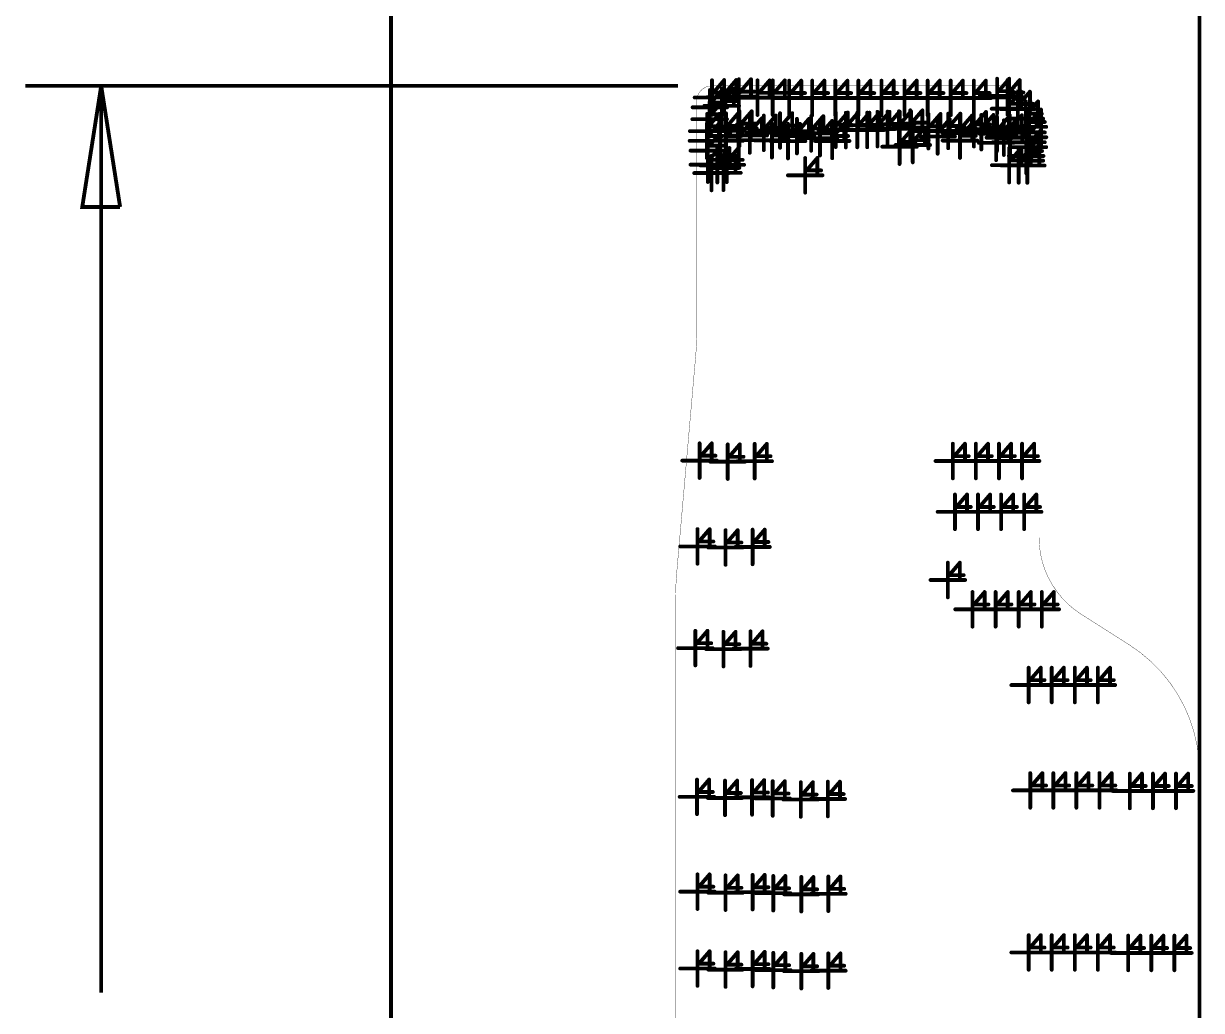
# Model space of a CAD drawing. Extents: x -81 to 328, y -202 to 89.
# Drawn here: x -33.48 to 5.41, y -8.54 to 24.06 of the extents above; entities that cross this region are included whole.
import ezdxf

# ---------------------------------------------------------------- set-up
doc = ezdxf.new("R2010")
doc.units = 0

# ---------------------------------------------------------------- blocks, each defined once
blk = doc.blocks.new('PAD_R1')
at = {"const_width": 0.5}
blk.add_lwpolyline([(0.25, 0, 1), (-0.25, 0, 1)], format="xyb", close=True, dxfattribs=at)

msp = doc.modelspace()

# ---------------------------------------------------------------- linework, layer by layer
at = {"const_width": 0.127}
for points in [[(-21.35, -72.249), (-21.35, 32.011)], [(5.35, -31.632), (5.35, 32.011)], [(-10.748, 22.185), (-10.748, 21.042)], [(-10.348, 22.185), (-10.701, 21.776)], [(-10.348, 21.614), (-10.348, 22.185)], [(-10.348, 22.192), (-10.348, 21.049)], [(-9.948, 22.192), (-10.3, 21.783)], [(-9.948, 21.621), (-9.948, 22.192)], [(-9.86, 22.218), (-9.86, 21.075)], [(-9.46, 22.218), (-9.813, 21.808)], [(-9.46, 21.646), (-9.46, 22.218)], [(-9.245, 22.18), (-9.245, 21.037)], [(-8.845, 22.18), (-9.197, 21.771)], [(-8.845, 21.609), (-8.845, 22.18)], [(-8.744, 22.18), (-8.744, 21.037)], [(-8.344, 22.18), (-8.696, 21.771)], [(-8.344, 21.609), (-8.344, 22.18)], [(-8.2, 22.171), (-8.2, 21.028)], [(-7.8, 22.171), (-8.153, 21.761)], [(-7.8, 21.599), (-7.8, 22.171)], [(-7.438, 22.171), (-7.438, 21.028)], [(-7.038, 22.171), (-7.391, 21.761)], [(-7.038, 21.599), (-7.038, 22.171)], [(-6.676, 22.171), (-6.676, 21.028)], [(-6.276, 22.171), (-6.629, 21.761)], [(-6.276, 21.599), (-6.276, 22.171)], [(-5.914, 22.171), (-5.914, 21.028)], [(-5.514, 22.171), (-5.867, 21.761)], [(-5.514, 21.599), (-5.514, 22.171)], [(-5.152, 22.171), (-5.152, 21.028)], [(-4.752, 22.171), (-5.105, 21.761)], [(-4.752, 21.599), (-4.752, 22.171)], [(-4.39, 22.171), (-4.39, 21.028)], [(-3.99, 22.171), (-4.343, 21.761)], [(-3.99, 21.599), (-3.99, 22.171)], [(-3.628, 22.171), (-3.628, 21.028)], [(-3.228, 22.171), (-3.581, 21.761)], [(-3.228, 21.599), (-3.228, 22.171)], [(-2.866, 22.171), (-2.866, 21.028)], [(-2.466, 22.171), (-2.819, 21.761)], [(-2.466, 21.599), (-2.466, 22.171)], [(-2.104, 22.171), (-2.104, 21.028)], [(-1.704, 22.171), (-2.057, 21.761)], [(-1.704, 21.599), (-1.704, 22.171)], [(-1.333, 22.235), (-1.333, 21.092)], [(-0.933, 22.235), (-1.285, 21.825)], [(-0.989, 22.191), (-0.989, 21.048)], [(-0.589, 22.191), (-0.941, 21.782)], [(-0.933, 21.663), (-0.933, 22.235)], [(-0.589, 21.62), (-0.589, 22.191)], [(-11.873, 22), (-33.417, 22)], [(-30.917, 22), (-31.542, 18), (-30.292, 18)], [(-30.917, -7.955), (-30.917, 22)], [(-30.292, 18), (-30.917, 22)], [(-10.817, 21.861), (-10.817, 20.718)], [(-10.417, 21.861), (-10.77, 21.452)], [(-10.701, 21.776), (-10.224, 21.776)], [(-10.425, 21.912), (-10.425, 20.769)], [(-10.417, 21.29), (-10.417, 21.861)], [(-10.025, 21.912), (-10.378, 21.502)], [(-10.3, 21.783), (-9.824, 21.783)], [(-10.025, 21.34), (-10.025, 21.912)], [(-9.813, 21.808), (-9.336, 21.808)], [(-9.197, 21.771), (-8.721, 21.771)], [(-8.696, 21.771), (-8.22, 21.771)], [(-8.153, 21.761), (-7.676, 21.761)], [(-7.391, 21.761), (-6.914, 21.761)], [(-6.629, 21.761), (-6.152, 21.761)], [(-5.867, 21.761), (-5.39, 21.761)], [(-5.105, 21.761), (-4.628, 21.761)], [(-4.343, 21.761), (-3.866, 21.761)], [(-3.581, 21.761), (-3.104, 21.761)], [(-2.819, 21.761), (-2.342, 21.761)], [(-2.057, 21.761), (-1.58, 21.761)], [(-1.285, 21.825), (-0.809, 21.825)], [(-0.942, 21.815), (-0.942, 20.672)], [(-0.941, 21.782), (-0.465, 21.782)], [(-0.542, 21.815), (-0.894, 21.406)], [(-0.649, 21.807), (-0.649, 20.664)], [(-0.249, 21.807), (-0.602, 21.398)], [(-0.542, 21.244), (-0.542, 21.815)], [(-0.249, 21.236), (-0.249, 21.807)], [(-10.177, 21.614), (-11.32, 21.614)], [(-9.854, 21.34), (-10.997, 21.34)], [(-9.776, 21.621), (-10.919, 21.621)], [(-10.824, 21.469), (-10.824, 20.326)], [(-10.424, 21.469), (-10.777, 21.059)], [(-10.77, 21.452), (-10.293, 21.452)], [(-9.289, 21.646), (-10.432, 21.646)], [(-10.424, 20.897), (-10.424, 21.469)], [(-10.378, 21.502), (-9.901, 21.502)], [(-8.673, 21.609), (-9.816, 21.609)], [(-8.172, 21.609), (-9.315, 21.609)], [(-7.629, 21.599), (-8.772, 21.599)], [(-6.867, 21.599), (-8.01, 21.599)], [(-6.105, 21.599), (-7.248, 21.599)], [(-5.343, 21.599), (-6.486, 21.599)], [(-4.581, 21.599), (-5.724, 21.599)], [(-3.819, 21.599), (-4.962, 21.599)], [(-3.057, 21.599), (-4.2, 21.599)], [(-2.295, 21.599), (-3.438, 21.599)], [(-1.533, 21.599), (-2.676, 21.599)], [(-0.761, 21.663), (-1.904, 21.663)], [(-0.417, 21.62), (-1.56, 21.62)], [(-0.894, 21.406), (-0.418, 21.406)], [(-0.602, 21.398), (-0.125, 21.398)], [(-0.383, 21.487), (-0.383, 20.344)], [(0.017, 21.487), (-0.336, 21.078)], [(0.017, 20.916), (0.017, 21.487)], [(-10.246, 21.29), (-11.389, 21.29)], [(-10.907, 21.076), (-10.907, 19.933)], [(-10.507, 21.076), (-10.859, 20.666)], [(-10.777, 21.059), (-10.3, 21.059)], [(-10.507, 20.504), (-10.507, 21.076)], [(-10.285, 21.091), (-10.285, 19.948)], [(-9.885, 21.091), (-10.237, 20.681)], [(-9.885, 20.519), (-9.885, 21.091)], [(-9.838, 21.16), (-9.838, 20.017)], [(-9.438, 21.16), (-9.79, 20.751)], [(-9.438, 20.588), (-9.438, 21.16)], [(-9.038, 21.019), (-9.038, 19.876)], [(-8.638, 21.019), (-8.991, 20.61)], [(-8.638, 20.448), (-8.638, 21.019)], [(-8.5, 21.098), (-8.5, 19.955)], [(-8.1, 21.098), (-8.452, 20.688)], [(-8.1, 20.526), (-8.1, 21.098)], [(-7.473, 21), (-7.473, 19.857)], [(-7.073, 21), (-7.425, 20.591)], [(-7.073, 20.429), (-7.073, 21)], [(-6.664, 21.121), (-6.664, 19.978)], [(-6.264, 21.121), (-6.616, 20.712)], [(-6.33, 21.109), (-6.33, 19.966)], [(-5.93, 21.109), (-6.282, 20.699)], [(-6.264, 20.55), (-6.264, 21.121)], [(-5.95, 21.113), (-5.95, 19.97)], [(-5.93, 20.537), (-5.93, 21.109)], [(-5.55, 21.113), (-5.903, 20.704)], [(-5.622, 21.115), (-5.622, 19.972)], [(-5.221, 21.115), (-5.574, 20.706)], [(-5.55, 20.541), (-5.55, 21.113)], [(-5.285, 21.142), (-5.285, 19.999)], [(-4.885, 21.142), (-5.238, 20.733)], [(-5.221, 20.544), (-5.221, 21.115)], [(-4.952, 21.15), (-4.952, 20.007)], [(-4.552, 21.15), (-4.904, 20.74)], [(-4.885, 20.571), (-4.885, 21.142)], [(-4.575, 21.159), (-4.575, 20.016)], [(-4.552, 20.578), (-4.552, 21.15)], [(-4.175, 21.159), (-4.528, 20.749)], [(-4.2, 21.191), (-4.2, 20.048)], [(-4.175, 20.587), (-4.175, 21.159)], [(-3.8, 21.191), (-4.153, 20.782)], [(-3.8, 20.62), (-3.8, 21.191)], [(-3.602, 21.074), (-3.602, 19.931)], [(-3.202, 21.074), (-3.554, 20.664)], [(-3.202, 20.502), (-3.202, 21.074)], [(-2.948, 21.082), (-2.948, 19.939)], [(-2.548, 21.082), (-2.901, 20.672)], [(-2.565, 21.014), (-2.565, 19.871)], [(-2.548, 20.51), (-2.548, 21.082)], [(-2.165, 21.014), (-2.518, 20.604)], [(-2.165, 20.442), (-2.165, 21.014)], [(-2.1, 21.138), (-2.1, 19.995)], [(-1.7, 21.138), (-2.053, 20.729)], [(-1.855, 21.039), (-1.855, 19.896)], [(-1.455, 21.039), (-1.808, 20.629)], [(-1.7, 20.567), (-1.7, 21.138)], [(-0.37, 21.244), (-1.513, 21.244)], [(-1.455, 20.467), (-1.455, 21.039)], [(-1.34, 20.985), (-1.34, 19.842)], [(-0.94, 20.985), (-1.293, 20.576)], [(-0.078, 21.236), (-1.221, 21.236)], [(-0.94, 20.414), (-0.94, 20.985)], [(-0.916, 21.029), (-0.916, 19.886)], [(-0.516, 21.029), (-0.869, 20.619)], [(-0.516, 20.457), (-0.516, 21.029)], [(-0.336, 21.078), (0.141, 21.078)], [(-0.283, 21.217), (-0.283, 20.074)], [(0.117, 21.217), (-0.236, 20.807)], [(0.117, 20.645), (0.117, 21.217)], [(-10.253, 20.897), (-11.396, 20.897)], [(-10.915, 20.756), (-10.915, 19.613)], [(-10.515, 20.756), (-10.867, 20.346)], [(-10.859, 20.666), (-10.383, 20.666)], [(-10.515, 20.184), (-10.515, 20.756)], [(-9.266, 20.588), (-10.409, 20.588)], [(-10.292, 20.756), (-10.292, 19.613)], [(-9.892, 20.756), (-10.245, 20.346)], [(-10.237, 20.681), (-9.761, 20.681)], [(-9.892, 20.184), (-9.892, 20.756)], [(-9.873, 20.78), (-9.873, 19.637)], [(-9.473, 20.78), (-9.826, 20.371)], [(-9.79, 20.751), (-9.314, 20.751)], [(-9.501, 20.932), (-9.501, 19.789)], [(-9.473, 20.208), (-9.473, 20.78)], [(-9.101, 20.932), (-9.454, 20.522)], [(-9.101, 20.36), (-9.101, 20.932)], [(-8.991, 20.61), (-8.514, 20.61)], [(-8.769, 20.773), (-8.769, 19.63)], [(-8.369, 20.773), (-8.722, 20.363)], [(-8.452, 20.688), (-7.976, 20.688)], [(-8.369, 20.201), (-8.369, 20.773)], [(-8.239, 20.745), (-8.239, 19.602)], [(-7.839, 20.745), (-8.191, 20.336)], [(-7.944, 20.912), (-7.944, 19.769)], [(-7.544, 20.912), (-7.897, 20.502)], [(-7.839, 20.174), (-7.839, 20.745)], [(-7.544, 20.34), (-7.544, 20.912)], [(-7.425, 20.591), (-6.949, 20.591)], [(-7.183, 20.842), (-7.183, 19.699)], [(-6.783, 20.842), (-7.136, 20.432)], [(-6.783, 20.27), (-6.783, 20.842)], [(-6.778, 20.752), (-6.778, 19.609)], [(-6.378, 20.752), (-6.73, 20.342)], [(-6.616, 20.712), (-6.14, 20.712)], [(-6.378, 20.18), (-6.378, 20.752)], [(-6.282, 20.699), (-5.806, 20.699)], [(-5.903, 20.704), (-5.426, 20.704)], [(-4.714, 20.571), (-5.857, 20.571)], [(-5.574, 20.706), (-5.098, 20.706)], [(-4.38, 20.578), (-5.523, 20.578)], [(-5.238, 20.733), (-4.761, 20.733)], [(-4.004, 20.587), (-5.147, 20.587)], [(-4.904, 20.74), (-4.428, 20.74)], [(-3.629, 20.62), (-4.772, 20.62)], [(-4.554, 20.56), (-4.554, 19.417)], [(-4.528, 20.749), (-4.051, 20.749)], [(-4.154, 20.56), (-4.506, 20.151)], [(-4.154, 19.989), (-4.154, 20.56)], [(-4.153, 20.782), (-3.676, 20.782)], [(-4.119, 20.616), (-4.119, 19.473)], [(-3.719, 20.616), (-4.071, 20.207)], [(-3.719, 20.045), (-3.719, 20.616)], [(-3.554, 20.664), (-3.078, 20.664)], [(-3.298, 20.901), (-3.298, 19.758)], [(-2.898, 20.901), (-3.25, 20.491)], [(-2.901, 20.672), (-2.424, 20.672)], [(-2.898, 20.329), (-2.898, 20.901)], [(-1.529, 20.567), (-2.672, 20.567)], [(-2.559, 20.761), (-2.559, 19.618)], [(-2.518, 20.604), (-2.041, 20.604)], [(-2.159, 20.761), (-2.512, 20.352)], [(-2.159, 20.19), (-2.159, 20.761)], [(-2.053, 20.729), (-1.576, 20.729)], [(-1.808, 20.629), (-1.331, 20.629)], [(-1.365, 20.687), (-1.365, 19.544)], [(-0.965, 20.687), (-1.317, 20.277)], [(-1.293, 20.576), (-0.816, 20.576)], [(-1.11, 20.86), (-1.11, 19.717)], [(-0.71, 20.86), (-1.063, 20.451)], [(-0.965, 20.115), (-0.965, 20.687)], [(0.188, 20.916), (-0.955, 20.916)], [(-0.905, 20.708), (-0.905, 19.565)], [(-0.869, 20.619), (-0.392, 20.619)], [(-0.505, 20.708), (-0.858, 20.298)], [(0.288, 20.645), (-0.855, 20.645)], [(-0.71, 20.289), (-0.71, 20.86)], [(-0.505, 20.136), (-0.505, 20.708)], [(-0.28, 20.871), (-0.28, 19.728)], [(-0.236, 20.807), (0.241, 20.807)], [(0.12, 20.871), (-0.233, 20.462)], [(0.12, 20.3), (0.12, 20.871)], [(-10.343, 20.184), (-11.486, 20.184)], [(-10.335, 20.504), (-11.478, 20.504)], [(-10.885, 20.433), (-10.885, 19.29)], [(-10.867, 20.346), (-10.391, 20.346)], [(-9.721, 20.184), (-10.864, 20.184)], [(-9.713, 20.519), (-10.856, 20.519)], [(-10.485, 20.433), (-10.838, 20.023)], [(-10.485, 19.861), (-10.485, 20.433)], [(-9.302, 20.208), (-10.445, 20.208)], [(-10.245, 20.346), (-9.768, 20.346)], [(-8.93, 20.36), (-10.073, 20.36)], [(-9.826, 20.371), (-9.349, 20.371)], [(-8.467, 20.448), (-9.61, 20.448)], [(-9.454, 20.522), (-8.977, 20.522)], [(-8.198, 20.201), (-9.341, 20.201)], [(-7.928, 20.526), (-9.071, 20.526)], [(-7.667, 20.174), (-8.81, 20.174)], [(-8.722, 20.363), (-8.245, 20.363)], [(-7.373, 20.34), (-8.516, 20.34)], [(-8.191, 20.336), (-7.715, 20.336)], [(-6.901, 20.429), (-8.044, 20.429)], [(-7.897, 20.502), (-7.42, 20.502)], [(-6.612, 20.27), (-7.755, 20.27)], [(-6.206, 20.18), (-7.349, 20.18)], [(-6.092, 20.55), (-7.235, 20.55)], [(-7.136, 20.432), (-6.659, 20.432)], [(-5.758, 20.537), (-6.901, 20.537)], [(-6.73, 20.342), (-6.254, 20.342)], [(-5.379, 20.541), (-6.522, 20.541)], [(-5.05, 20.544), (-6.193, 20.544)], [(-3.03, 20.502), (-4.173, 20.502)], [(-4.071, 20.207), (-3.595, 20.207)], [(-2.726, 20.329), (-3.869, 20.329)], [(-2.377, 20.51), (-3.52, 20.51)], [(-3.25, 20.491), (-2.774, 20.491)], [(-1.994, 20.442), (-3.137, 20.442)], [(-1.988, 20.19), (-3.131, 20.19)], [(-2.512, 20.352), (-2.035, 20.352)], [(-1.284, 20.467), (-2.427, 20.467)], [(-0.769, 20.414), (-1.912, 20.414)], [(-0.539, 20.289), (-1.682, 20.289)], [(-0.345, 20.457), (-1.488, 20.457)], [(-1.317, 20.277), (-0.841, 20.277)], [(-1.063, 20.451), (-0.586, 20.451)], [(-0.858, 20.298), (-0.381, 20.298)], [(0.291, 20.3), (-0.852, 20.3)], [(-0.373, 20.256), (-0.373, 19.113)], [(0.027, 20.256), (-0.325, 19.846)], [(-0.283, 20.546), (-0.283, 19.403)], [(0.117, 20.546), (-0.236, 20.137)], [(-0.233, 20.462), (0.244, 20.462)], [(0.027, 19.684), (0.027, 20.256)], [(0.117, 19.975), (0.117, 20.546)], [(-10.314, 19.861), (-11.457, 19.861)], [(-10.885, 19.966), (-10.885, 18.823)], [(-10.838, 20.023), (-10.361, 20.023)], [(-10.485, 19.966), (-10.838, 19.557)], [(-10.572, 19.948), (-10.572, 18.805)], [(-10.172, 19.948), (-10.525, 19.538)], [(-10.485, 19.395), (-10.485, 19.966)], [(-10.26, 19.963), (-10.26, 18.82)], [(-9.86, 19.963), (-10.212, 19.554)], [(-10.172, 19.376), (-10.172, 19.948)], [(-9.86, 19.392), (-9.86, 19.963)], [(-3.982, 19.989), (-5.125, 19.989)], [(-3.547, 20.045), (-4.69, 20.045)], [(-4.506, 20.151), (-4.03, 20.151)], [(-0.793, 20.115), (-1.936, 20.115)], [(-0.334, 20.136), (-1.477, 20.136)], [(-0.935, 19.95), (-0.935, 18.807)], [(-0.535, 19.95), (-0.887, 19.54)], [(0.288, 19.975), (-0.855, 19.975)], [(-0.622, 19.942), (-0.622, 18.799)], [(-0.222, 19.942), (-0.574, 19.532)], [(-0.535, 19.378), (-0.535, 19.95)], [(-0.337, 19.939), (-0.337, 18.796)], [(-0.325, 19.846), (0.151, 19.846)], [(0.063, 19.939), (-0.29, 19.529)], [(-0.236, 20.137), (0.241, 20.137)], [(-0.222, 19.37), (-0.222, 19.942)], [(0.063, 19.367), (0.063, 19.939)], [(-10.314, 19.395), (-11.457, 19.395)], [(-10.838, 19.557), (-10.361, 19.557)], [(-9.688, 19.392), (-10.831, 19.392)], [(-10.764, 19.691), (-10.764, 18.548)], [(-10.363, 19.691), (-10.716, 19.281)], [(-10.525, 19.538), (-10.048, 19.538)], [(-10.37, 19.698), (-10.37, 18.555)], [(-10.363, 19.119), (-10.363, 19.691)], [(-9.97, 19.698), (-10.323, 19.289)], [(-10.212, 19.554), (-9.736, 19.554)], [(-9.97, 19.126), (-9.97, 19.698)], [(-7.67, 19.616), (-7.67, 18.473)], [(-7.27, 19.616), (-7.622, 19.207)], [(-7.27, 19.045), (-7.27, 19.616)], [(0.199, 19.684), (-0.944, 19.684)], [(-0.887, 19.54), (-0.411, 19.54)], [(-0.574, 19.532), (-0.098, 19.532)], [(-0.29, 19.529), (0.187, 19.529)], [(-10.192, 19.119), (-11.335, 19.119)], [(-10.001, 19.376), (-11.144, 19.376)], [(-9.799, 19.126), (-10.942, 19.126)], [(-10.716, 19.281), (-10.24, 19.281)], [(-10.323, 19.289), (-9.846, 19.289)], [(-7.098, 19.045), (-8.241, 19.045)], [(-7.622, 19.207), (-7.146, 19.207)], [(-0.363, 19.378), (-1.506, 19.378)], [(-0.05, 19.37), (-1.193, 19.37)], [(0.234, 19.367), (-0.909, 19.367)], [(-11.157, 10.192), (-11.157, 9.049)], [(-10.757, 10.192), (-11.109, 9.783)], [(-10.757, 9.621), (-10.757, 10.192)], [(-10.23, 10.158), (-10.23, 9.015)], [(-9.83, 10.158), (-10.183, 9.748)], [(-9.83, 9.586), (-9.83, 10.158)], [(-9.338, 10.175), (-9.338, 9.032)], [(-8.938, 10.175), (-9.291, 9.766)], [(-8.938, 9.603), (-8.938, 10.175)], [(-2.796, 10.179), (-2.796, 9.036)], [(-2.396, 10.179), (-2.749, 9.77)], [(-2.396, 9.608), (-2.396, 10.179)], [(-2.034, 10.179), (-2.034, 9.036)], [(-1.634, 10.179), (-1.987, 9.77)], [(-1.634, 9.608), (-1.634, 10.179)], [(-1.272, 10.179), (-1.272, 9.036)], [(-0.872, 10.179), (-1.225, 9.77)], [(-0.872, 9.608), (-0.872, 10.179)], [(-0.51, 10.179), (-0.51, 9.036)], [(-0.11, 10.179), (-0.463, 9.77)], [(-0.11, 9.608), (-0.11, 10.179)], [(-11.109, 9.783), (-10.633, 9.783)], [(-10.183, 9.748), (-9.706, 9.748)], [(-9.291, 9.766), (-8.814, 9.766)], [(-2.749, 9.77), (-2.272, 9.77)], [(-1.987, 9.77), (-1.51, 9.77)], [(-1.225, 9.77), (-0.748, 9.77)], [(-0.463, 9.77), (0.014, 9.77)], [(-10.585, 9.621), (-11.728, 9.621)], [(-9.659, 9.586), (-10.802, 9.586)], [(-8.767, 9.603), (-9.91, 9.603)], [(-2.225, 9.608), (-3.368, 9.608)], [(-1.463, 9.608), (-2.606, 9.608)], [(-0.701, 9.608), (-1.844, 9.608)], [(0.061, 9.608), (-1.082, 9.608)], [(-2.726, 8.501), (-2.726, 7.358)], [(-2.326, 8.501), (-2.678, 8.091)], [(-2.326, 7.929), (-2.326, 8.501)], [(-1.964, 8.501), (-1.964, 7.358)], [(-1.564, 8.501), (-1.916, 8.091)], [(-1.564, 7.929), (-1.564, 8.501)], [(-1.202, 8.501), (-1.202, 7.358)], [(-0.802, 8.501), (-1.154, 8.091)], [(-0.802, 7.929), (-0.802, 8.501)], [(-0.44, 8.501), (-0.44, 7.358)], [(-0.04, 8.501), (-0.392, 8.091)], [(-0.04, 7.929), (-0.04, 8.501)], [(-2.154, 7.929), (-3.297, 7.929)], [(-2.678, 8.091), (-2.202, 8.091)], [(-1.392, 7.929), (-2.535, 7.929)], [(-1.916, 8.091), (-1.44, 8.091)], [(-0.63, 7.929), (-1.773, 7.929)], [(-1.154, 8.091), (-0.678, 8.091)], [(0.132, 7.929), (-1.011, 7.929)], [(-0.392, 8.091), (0.084, 8.091)], [(-11.227, 7.359), (-11.227, 6.216)], [(-10.827, 7.359), (-11.179, 6.949)], [(-10.827, 6.787), (-10.827, 7.359)], [(-9.408, 7.341), (-9.408, 6.198)], [(-9.008, 7.341), (-9.361, 6.932)], [(-9.008, 6.77), (-9.008, 7.341)], [(-11.179, 6.949), (-10.703, 6.949)], [(-10.3, 7.324), (-10.3, 6.181)], [(-9.9, 7.324), (-10.253, 6.915)], [(-9.9, 6.753), (-9.9, 7.324)], [(-10.655, 6.787), (-11.798, 6.787)], [(-9.729, 6.753), (-10.872, 6.753)], [(-10.253, 6.915), (-9.776, 6.915)], [(-8.837, 6.77), (-9.98, 6.77)], [(-9.361, 6.932), (-8.884, 6.932)], [(-2.962, 6.25), (-2.962, 5.107)], [(-2.562, 6.25), (-2.914, 5.84)], [(-2.562, 5.678), (-2.562, 6.25)], [(-2.914, 5.84), (-2.438, 5.84)], [(-2.39, 5.678), (-3.533, 5.678)], [(-2.145, 5.281), (-2.145, 4.138)], [(-1.745, 5.281), (-2.097, 4.871)], [(-1.745, 4.709), (-1.745, 5.281)], [(-1.383, 5.281), (-1.383, 4.138)], [(-0.983, 5.281), (-1.335, 4.871)], [(-0.983, 4.709), (-0.983, 5.281)], [(-0.621, 5.281), (-0.621, 4.138)], [(-0.221, 5.281), (-0.573, 4.871)], [(-0.221, 4.709), (-0.221, 5.281)], [(0.141, 5.281), (0.141, 4.138)], [(0.541, 5.281), (0.189, 4.871)], [(0.541, 4.709), (0.541, 5.281)], [(-1.573, 4.709), (-2.716, 4.709)], [(-2.097, 4.871), (-1.621, 4.871)], [(-0.811, 4.709), (-1.954, 4.709)], [(-1.335, 4.871), (-0.859, 4.871)], [(-0.049, 4.709), (-1.192, 4.709)], [(-0.573, 4.871), (-0.097, 4.871)], [(0.713, 4.709), (-0.43, 4.709)], [(0.189, 4.871), (0.665, 4.871)], [(-11.297, 4.001), (-11.297, 2.858)], [(-10.897, 4.001), (-11.249, 3.591)], [(-10.897, 3.429), (-10.897, 4.001)], [(-10.37, 3.966), (-10.37, 2.823)], [(-9.97, 3.966), (-10.323, 3.557)], [(-9.97, 3.395), (-9.97, 3.966)], [(-9.478, 3.983), (-9.478, 2.84)], [(-9.078, 3.983), (-9.431, 3.574)], [(-9.078, 3.412), (-9.078, 3.983)], [(-11.249, 3.591), (-10.773, 3.591)], [(-10.323, 3.557), (-9.846, 3.557)], [(-9.431, 3.574), (-8.954, 3.574)], [(-10.725, 3.429), (-11.868, 3.429)], [(-9.799, 3.395), (-10.942, 3.395)], [(-8.907, 3.412), (-10.05, 3.412)], [(-0.292, 2.781), (-0.292, 1.638)], [(0.108, 2.781), (-0.244, 2.371)], [(0.108, 2.209), (0.108, 2.781)], [(0.47, 2.781), (0.47, 1.638)], [(0.87, 2.781), (0.518, 2.371)], [(0.87, 2.209), (0.87, 2.781)], [(1.232, 2.781), (1.232, 1.638)], [(1.632, 2.781), (1.28, 2.371)], [(1.632, 2.209), (1.632, 2.781)], [(1.994, 2.781), (1.994, 1.638)], [(2.394, 2.781), (2.042, 2.371)], [(2.394, 2.209), (2.394, 2.781)], [(-0.244, 2.371), (0.232, 2.371)], [(0.518, 2.371), (0.994, 2.371)], [(1.28, 2.371), (1.756, 2.371)], [(2.042, 2.371), (2.518, 2.371)], [(0.28, 2.209), (-0.863, 2.209)], [(1.042, 2.209), (-0.101, 2.209)], [(1.804, 2.209), (0.661, 2.209)], [(2.566, 2.209), (1.423, 2.209)], [(-0.239, -0.7), (-0.239, -1.843)], [(0.161, -0.7), (-0.191, -1.11)], [(0.161, -1.272), (0.161, -0.7)], [(0.523, -0.7), (0.523, -1.843)], [(0.923, -0.7), (0.571, -1.11)], [(0.923, -1.272), (0.923, -0.7)], [(1.285, -0.7), (1.285, -1.843)], [(1.685, -0.7), (1.333, -1.11)], [(1.685, -1.272), (1.685, -0.7)], [(2.047, -0.7), (2.047, -1.843)], [(2.447, -0.7), (2.095, -1.11)], [(2.447, -1.272), (2.447, -0.7)], [(3.049, -0.718), (3.049, -1.861)], [(3.449, -0.718), (3.097, -1.127)], [(3.449, -1.289), (3.449, -0.718)], [(3.811, -0.718), (3.811, -1.861)], [(4.211, -0.718), (3.859, -1.127)], [(4.211, -1.289), (4.211, -0.718)], [(4.573, -0.718), (4.573, -1.861)], [(4.973, -0.718), (4.621, -1.127)], [(4.973, -1.289), (4.973, -0.718)], [(-11.244, -0.914), (-11.244, -2.057)], [(-10.844, -0.914), (-11.197, -1.323)], [(-10.844, -1.485), (-10.844, -0.914)], [(-10.317, -0.948), (-10.317, -2.091)], [(-9.917, -0.948), (-10.27, -1.358)], [(-9.917, -1.52), (-9.917, -0.948)], [(-9.425, -0.931), (-9.425, -2.074)], [(-9.025, -0.931), (-9.378, -1.34)], [(-9.025, -1.502), (-9.025, -0.931)], [(-8.743, -0.966), (-8.743, -2.109)], [(-8.343, -0.966), (-8.695, -1.376)], [(-8.343, -1.538), (-8.343, -0.966)], [(-7.816, -1.001), (-7.816, -2.144)], [(-7.416, -1.001), (-7.769, -1.41)], [(-7.416, -1.573), (-7.416, -1.001)], [(-6.924, -0.984), (-6.924, -2.127)], [(-6.524, -0.984), (-6.877, -1.393)], [(-6.524, -1.555), (-6.524, -0.984)], [(-0.191, -1.11), (0.285, -1.11)], [(0.571, -1.11), (1.047, -1.11)], [(1.333, -1.11), (1.809, -1.11)], [(2.095, -1.11), (2.571, -1.11)], [(3.097, -1.127), (3.573, -1.127)], [(3.859, -1.127), (4.335, -1.127)], [(4.621, -1.127), (5.097, -1.127)], [(-10.673, -1.485), (-11.816, -1.485)], [(-11.197, -1.323), (-10.72, -1.323)], [(-9.746, -1.52), (-10.889, -1.52)], [(-10.27, -1.358), (-9.793, -1.358)], [(-8.854, -1.502), (-9.997, -1.502)], [(-9.378, -1.34), (-8.901, -1.34)], [(-8.171, -1.538), (-9.314, -1.538)], [(-8.695, -1.376), (-8.219, -1.376)], [(-7.245, -1.573), (-8.388, -1.573)], [(-7.769, -1.41), (-7.292, -1.41)], [(-6.353, -1.555), (-7.496, -1.555)], [(-6.877, -1.393), (-6.4, -1.393)], [(0.333, -1.272), (-0.81, -1.272)], [(1.095, -1.272), (-0.048, -1.272)], [(1.857, -1.272), (0.714, -1.272)], [(2.619, -1.272), (1.476, -1.272)], [(3.621, -1.289), (2.478, -1.289)], [(4.383, -1.289), (3.24, -1.289)], [(5.145, -1.289), (4.002, -1.289)], [(-11.227, -4.044), (-11.227, -5.187)], [(-10.827, -4.044), (-11.179, -4.453)], [(-10.827, -4.615), (-10.827, -4.044)], [(-10.3, -4.078), (-10.3, -5.221)], [(-9.9, -4.078), (-10.253, -4.488)], [(-9.9, -4.65), (-9.9, -4.078)], [(-9.408, -4.061), (-9.408, -5.204)], [(-9.008, -4.061), (-9.361, -4.471)], [(-9.008, -4.633), (-9.008, -4.061)], [(-8.725, -4.097), (-8.725, -5.24)], [(-8.325, -4.097), (-8.678, -4.506)], [(-8.325, -4.668), (-8.325, -4.097)], [(-7.799, -4.131), (-7.799, -5.274)], [(-7.399, -4.131), (-7.751, -4.541)], [(-7.399, -4.703), (-7.399, -4.131)], [(-6.907, -4.114), (-6.907, -5.257)], [(-6.507, -4.114), (-6.859, -4.523)], [(-6.507, -4.686), (-6.507, -4.114)], [(-10.655, -4.615), (-11.798, -4.615)], [(-11.179, -4.453), (-10.703, -4.453)], [(-9.729, -4.65), (-10.872, -4.65)], [(-10.253, -4.488), (-9.776, -4.488)], [(-8.837, -4.633), (-9.98, -4.633)], [(-9.361, -4.471), (-8.884, -4.471)], [(-8.154, -4.668), (-9.297, -4.668)], [(-8.678, -4.506), (-8.201, -4.506)], [(-7.227, -4.703), (-8.37, -4.703)], [(-7.751, -4.541), (-7.275, -4.541)], [(-6.335, -4.686), (-7.478, -4.686)], [(-6.859, -4.523), (-6.383, -4.523)], [(-0.292, -6.052), (-0.292, -7.195)], [(0.108, -6.052), (-0.244, -6.461)], [(0.108, -6.623), (0.108, -6.052)], [(0.47, -6.052), (0.47, -7.195)], [(0.87, -6.052), (0.518, -6.461)], [(0.87, -6.623), (0.87, -6.052)], [(1.232, -6.052), (1.232, -7.195)], [(1.632, -6.052), (1.28, -6.461)], [(1.632, -6.623), (1.632, -6.052)], [(1.994, -6.052), (1.994, -7.195)], [(2.394, -6.052), (2.042, -6.461)], [(2.394, -6.623), (2.394, -6.052)], [(2.996, -6.069), (2.996, -7.212)], [(3.396, -6.069), (3.044, -6.478)], [(3.396, -6.64), (3.396, -6.069)], [(3.758, -6.069), (3.758, -7.212)], [(4.158, -6.069), (3.806, -6.478)], [(4.158, -6.64), (4.158, -6.069)], [(4.52, -6.069), (4.52, -7.212)], [(4.92, -6.069), (4.568, -6.478)], [(4.92, -6.64), (4.92, -6.069)], [(-11.227, -6.584), (-11.227, -7.727)], [(-10.827, -6.584), (-11.179, -6.993)], [(-10.827, -7.155), (-10.827, -6.584)], [(-10.3, -6.618), (-10.3, -7.761)], [(-9.9, -6.618), (-10.253, -7.028)], [(-9.9, -7.19), (-9.9, -6.618)], [(-9.408, -6.601), (-9.408, -7.744)], [(-9.008, -6.601), (-9.361, -7.011)], [(-9.008, -7.173), (-9.008, -6.601)], [(-8.725, -6.637), (-8.725, -7.78)], [(-8.325, -6.637), (-8.678, -7.046)], [(-8.325, -7.208), (-8.325, -6.637)], [(-7.799, -6.671), (-7.799, -7.814)], [(-7.399, -6.671), (-7.751, -7.081)], [(-7.399, -7.243), (-7.399, -6.671)], [(-6.907, -6.654), (-6.907, -7.797)], [(-6.507, -6.654), (-6.859, -7.063)], [(-6.507, -7.226), (-6.507, -6.654)], [(0.28, -6.623), (-0.863, -6.623)], [(-0.244, -6.461), (0.232, -6.461)], [(1.042, -6.623), (-0.101, -6.623)], [(0.518, -6.461), (0.994, -6.461)], [(1.804, -6.623), (0.661, -6.623)], [(1.28, -6.461), (1.756, -6.461)], [(2.566, -6.623), (1.423, -6.623)], [(2.042, -6.461), (2.518, -6.461)], [(3.568, -6.64), (2.425, -6.64)], [(3.044, -6.478), (3.52, -6.478)], [(4.33, -6.64), (3.187, -6.64)], [(3.806, -6.478), (4.282, -6.478)], [(5.092, -6.64), (3.949, -6.64)], [(4.568, -6.478), (5.044, -6.478)], [(-11.179, -6.993), (-10.703, -6.993)], [(-10.253, -7.028), (-9.776, -7.028)], [(-9.361, -7.011), (-8.884, -7.011)], [(-8.678, -7.046), (-8.201, -7.046)], [(-6.859, -7.063), (-6.383, -7.063)], [(-10.655, -7.155), (-11.798, -7.155)], [(-9.729, -7.19), (-10.872, -7.19)], [(-8.837, -7.173), (-9.98, -7.173)], [(-8.154, -7.208), (-9.297, -7.208)], [(-7.227, -7.243), (-8.37, -7.243)], [(-7.751, -7.081), (-7.275, -7.081)], [(-6.335, -7.226), (-7.478, -7.226)]]:
    msp.add_lwpolyline(points, dxfattribs=at)
at = {"const_width": 0.0102}
msp.add_lwpolyline([(5.35, -50.152), (5.35, -0.684, 0.256397), (3.035, 3.534), (1.439, 4.55, -0.256402), (0.05, 7.081), (0.05, 20.865, 0.250767), (-0.395, 21.697), (-0.598, 21.832, 0.148073), (-1.153, 22), (-10.75, 22, 0.414218), (-11.25, 21.5), (-11.25, 13.911, -0.008223), (-11.254, 13.643, -0.014503), (-11.288, 13.064), (-11.912, 5.932, 0.021823), (-11.95, 5.061), (-11.95, -46.094, -0.154617)], format="xyb", dxfattribs=at)

# ---------------------------------------------------------------- block references
at = {"xscale": 0.127, "yscale": 0.127}
for p in [(-10.748, 22.185), (-10.348, 22.185), (-10.348, 22.192), (-9.948, 22.192), (-9.86, 22.218), (-9.46, 22.218), (-9.245, 22.18), (-8.845, 22.18), (-8.744, 22.18), (-8.344, 22.18), (-8.2, 22.171), (-7.8, 22.171), (-7.438, 22.171), (-7.038, 22.171), (-6.676, 22.171), (-6.276, 22.171), (-5.914, 22.171), (-5.514, 22.171), (-5.152, 22.171), (-4.752, 22.171), (-4.39, 22.171), (-3.99, 22.171), (-3.628, 22.171), (-3.228, 22.171), (-2.866, 22.171), (-2.466, 22.171), (-2.104, 22.171), (-1.704, 22.171), (-1.333, 22.235), (-0.989, 22.191), (-0.933, 22.235), (-0.589, 22.191), (-10.817, 21.861), (-10.701, 21.776), (-10.425, 21.912), (-10.417, 21.861), (-10.3, 21.783), (-10.224, 21.776), (-10.025, 21.912), (-9.824, 21.783), (-9.813, 21.808), (-9.336, 21.808), (-9.197, 21.771), (-8.721, 21.771), (-8.696, 21.771), (-8.22, 21.771), (-8.153, 21.761), (-7.676, 21.761), (-7.391, 21.761), (-6.914, 21.761), (-6.629, 21.761), (-6.152, 21.761), (-5.867, 21.761), (-5.39, 21.761), (-5.105, 21.761), (-4.628, 21.761), (-4.343, 21.761), (-3.866, 21.761), (-3.581, 21.761), (-3.104, 21.761), (-2.819, 21.761), (-2.342, 21.761), (-2.057, 21.761), (-1.58, 21.761), (-1.285, 21.825), (-0.942, 21.815), (-0.941, 21.782), (-0.809, 21.825), (-0.649, 21.807), (-0.542, 21.815), (-0.465, 21.782), (-0.249, 21.807), (-11.32, 21.614), (-10.997, 21.34), (-10.919, 21.621), (-10.824, 21.469), (-10.77, 21.452), (-10.432, 21.646), (-10.424, 21.469), (-10.378, 21.502), (-10.348, 21.614), (-10.293, 21.452), (-10.177, 21.614), (-10.025, 21.34), (-9.948, 21.621), (-9.901, 21.502), (-9.854, 21.34), (-9.816, 21.609), (-9.776, 21.621), (-9.46, 21.646), (-9.315, 21.609), (-9.289, 21.646), (-8.845, 21.609), (-8.772, 21.599), (-8.673, 21.609), (-8.344, 21.609), (-8.172, 21.609), (-8.01, 21.599), (-7.8, 21.599), (-7.629, 21.599), (-7.248, 21.599), (-7.038, 21.599), (-6.867, 21.599), (-6.486, 21.599), (-6.276, 21.599), (-6.105, 21.599), (-5.724, 21.599), (-5.514, 21.599), (-5.343, 21.599), (-4.962, 21.599), (-4.752, 21.599), (-4.581, 21.599), (-4.2, 21.599), (-3.99, 21.599), (-3.819, 21.599), (-3.438, 21.599), (-3.228, 21.599), (-3.057, 21.599), (-2.676, 21.599), (-2.466, 21.599), (-2.295, 21.599), (-1.904, 21.663), (-1.704, 21.599), (-1.56, 21.62), (-1.533, 21.599), (-0.933, 21.663), (-0.894, 21.406), (-0.761, 21.663), (-0.602, 21.398), (-0.589, 21.62), (-0.417, 21.62), (-0.418, 21.406), (-0.383, 21.487), (-0.125, 21.398), (0.017, 21.487), (-11.389, 21.29), (-10.907, 21.076), (-10.777, 21.059), (-10.748, 21.042), (-10.507, 21.076), (-10.417, 21.29), (-10.348, 21.049), (-10.3, 21.059), (-10.285, 21.091), (-10.246, 21.29), (-9.885, 21.091), (-9.86, 21.075), (-9.838, 21.16), (-9.438, 21.16), (-9.245, 21.037), (-9.038, 21.019), (-8.744, 21.037), (-8.638, 21.019), (-8.5, 21.098), (-8.2, 21.028), (-8.1, 21.098), (-7.473, 21), (-7.438, 21.028), (-7.073, 21), (-6.676, 21.028), (-6.664, 21.121), (-6.33, 21.109), (-6.264, 21.121), (-5.95, 21.113), (-5.93, 21.109), (-5.914, 21.028), (-5.622, 21.115), (-5.55, 21.113), (-5.285, 21.142), (-5.221, 21.115), (-5.152, 21.028), (-4.952, 21.15), (-4.885, 21.142), (-4.575, 21.159), (-4.552, 21.15), (-4.39, 21.028), (-4.2, 21.191), (-4.175, 21.159), (-3.8, 21.191), (-3.628, 21.028), (-3.602, 21.074), (-3.202, 21.074), (-2.948, 21.082), (-2.866, 21.028), (-2.565, 21.014), (-2.548, 21.082), (-2.165, 21.014), (-2.104, 21.028), (-2.1, 21.138), (-1.855, 21.039), (-1.7, 21.138), (-1.513, 21.244), (-1.455, 21.039), (-1.34, 20.985), (-1.333, 21.092), (-1.221, 21.236), (-0.989, 21.048), (-0.94, 20.985), (-0.916, 21.029), (-0.542, 21.244), (-0.516, 21.029), (-0.37, 21.244), (-0.336, 21.078), (-0.283, 21.217), (-0.249, 21.236), (-0.078, 21.236), (0.117, 21.217), (0.141, 21.078), (-11.396, 20.897), (-10.915, 20.756), (-10.859, 20.666), (-10.817, 20.718), (-10.515, 20.756), (-10.425, 20.769), (-10.424, 20.897), (-10.409, 20.588), (-10.383, 20.666), (-10.292, 20.756), (-10.253, 20.897), (-10.237, 20.681), (-9.892, 20.756), (-9.873, 20.78), (-9.79, 20.751), (-9.761, 20.681), (-9.501, 20.932), (-9.473, 20.78), (-9.438, 20.588), (-9.314, 20.751), (-9.266, 20.588), (-9.101, 20.932), (-8.991, 20.61), (-8.769, 20.773), (-8.514, 20.61), (-8.452, 20.688), (-8.369, 20.773), (-8.239, 20.745), (-7.976, 20.688), (-7.944, 20.912), (-7.839, 20.745), (-7.544, 20.912), (-7.425, 20.591), (-7.183, 20.842), (-6.949, 20.591), (-6.783, 20.842), (-6.778, 20.752), (-6.616, 20.712), (-6.378, 20.752), (-6.282, 20.699), (-6.14, 20.712), (-5.903, 20.704), (-5.857, 20.571), (-5.806, 20.699), (-5.574, 20.706), (-5.523, 20.578), (-5.426, 20.704), (-5.238, 20.733), (-5.147, 20.587), (-5.098, 20.706), (-4.904, 20.74), (-4.885, 20.571), (-4.772, 20.62), (-4.761, 20.733), (-4.714, 20.571), (-4.554, 20.56), (-4.552, 20.578), (-4.528, 20.749), (-4.428, 20.74), (-4.38, 20.578), (-4.175, 20.587), (-4.154, 20.56), (-4.153, 20.782), (-4.119, 20.616), (-4.051, 20.749), (-4.004, 20.587), (-3.8, 20.62), (-3.719, 20.616), (-3.676, 20.782), (-3.629, 20.62), (-3.554, 20.664), (-3.298, 20.901), (-3.078, 20.664), (-2.901, 20.672), (-2.898, 20.901), (-2.672, 20.567), (-2.559, 20.761), (-2.518, 20.604), (-2.424, 20.672), (-2.159, 20.761), (-2.053, 20.729), (-2.041, 20.604), (-1.808, 20.629), (-1.7, 20.567), (-1.576, 20.729), (-1.529, 20.567), (-1.365, 20.687), (-1.331, 20.629), (-1.293, 20.576), (-1.11, 20.86), (-0.965, 20.687), (-0.955, 20.916), (-0.942, 20.672), (-0.905, 20.708), (-0.869, 20.619), (-0.855, 20.645), (-0.816, 20.576), (-0.71, 20.86), (-0.649, 20.664), (-0.505, 20.708), (-0.392, 20.619), (-0.28, 20.871), (-0.236, 20.807), (0.017, 20.916), (0.117, 20.645), (0.12, 20.871), (0.188, 20.916), (0.241, 20.807), (0.288, 20.645), (-11.486, 20.184), (-11.478, 20.504), (-10.885, 20.433), (-10.867, 20.346), (-10.864, 20.184), (-10.856, 20.519), (-10.824, 20.326), (-10.515, 20.184), (-10.507, 20.504), (-10.485, 20.433), (-10.445, 20.208), (-10.391, 20.346), (-10.343, 20.184), (-10.335, 20.504), (-10.245, 20.346), (-10.073, 20.36), (-9.892, 20.184), (-9.885, 20.519), (-9.826, 20.371), (-9.768, 20.346), (-9.721, 20.184), (-9.713, 20.519), (-9.61, 20.448), (-9.473, 20.208), (-9.454, 20.522), (-9.349, 20.371), (-9.341, 20.201), (-9.302, 20.208), (-9.101, 20.36), (-9.071, 20.526), (-8.977, 20.522), (-8.93, 20.36), (-8.81, 20.174), (-8.722, 20.363), (-8.638, 20.448), (-8.516, 20.34), (-8.467, 20.448), (-8.369, 20.201), (-8.245, 20.363), (-8.198, 20.201), (-8.191, 20.336), (-8.1, 20.526), (-8.044, 20.429), (-7.928, 20.526), (-7.897, 20.502), (-7.839, 20.174), (-7.755, 20.27), (-7.715, 20.336), (-7.667, 20.174), (-7.544, 20.34), (-7.42, 20.502), (-7.373, 20.34), (-7.349, 20.18), (-7.235, 20.55), (-7.136, 20.432), (-7.073, 20.429), (-6.901, 20.537), (-6.901, 20.429), (-6.783, 20.27), (-6.73, 20.342), (-6.659, 20.432), (-6.612, 20.27), (-6.522, 20.541), (-6.378, 20.18), (-6.264, 20.55), (-6.254, 20.342), (-6.206, 20.18), (-6.193, 20.544), (-6.092, 20.55), (-5.93, 20.537), (-5.758, 20.537), (-5.55, 20.541), (-5.379, 20.541), (-5.221, 20.544), (-5.05, 20.544), (-4.173, 20.502), (-4.071, 20.207), (-3.869, 20.329), (-3.595, 20.207), (-3.52, 20.51), (-3.25, 20.491), (-3.202, 20.502), (-3.137, 20.442), (-3.131, 20.19), (-3.03, 20.502), (-2.898, 20.329), (-2.774, 20.491), (-2.726, 20.329), (-2.548, 20.51), (-2.512, 20.352), (-2.427, 20.467), (-2.377, 20.51), (-2.165, 20.442), (-2.159, 20.19), (-2.035, 20.352), (-1.994, 20.442), (-1.988, 20.19), (-1.912, 20.414), (-1.682, 20.289), (-1.488, 20.457), (-1.455, 20.467), (-1.317, 20.277), (-1.284, 20.467), (-1.063, 20.451), (-0.94, 20.414), (-0.858, 20.298), (-0.852, 20.3), (-0.841, 20.277), (-0.769, 20.414), (-0.71, 20.289), (-0.586, 20.451), (-0.539, 20.289), (-0.516, 20.457), (-0.383, 20.344), (-0.381, 20.298), (-0.373, 20.256), (-0.345, 20.457), (-0.283, 20.546), (-0.233, 20.462), (0.027, 20.256), (0.117, 20.546), (0.12, 20.3), (0.244, 20.462), (0.291, 20.3), (-11.457, 19.861), (-10.907, 19.933), (-10.885, 19.966), (-10.838, 20.023), (-10.572, 19.948), (-10.485, 19.966), (-10.485, 19.861), (-10.361, 20.023), (-10.314, 19.861), (-10.285, 19.948), (-10.26, 19.963), (-10.172, 19.948), (-9.86, 19.963), (-9.838, 20.017), (-9.501, 19.789), (-9.038, 19.876), (-8.5, 19.955), (-7.473, 19.857), (-6.664, 19.978), (-6.33, 19.966), (-5.95, 19.97), (-5.622, 19.972), (-5.285, 19.999), (-5.125, 19.989), (-4.952, 20.007), (-4.69, 20.045), (-4.575, 20.016), (-4.506, 20.151), (-4.2, 20.048), (-4.154, 19.989), (-4.03, 20.151), (-3.982, 19.989), (-3.719, 20.045), (-3.602, 19.931), (-3.547, 20.045), (-2.948, 19.939), (-2.565, 19.871), (-2.1, 19.995), (-1.936, 20.115), (-1.855, 19.896), (-1.477, 20.136), (-1.34, 19.842), (-0.965, 20.115), (-0.935, 19.95), (-0.916, 19.886), (-0.855, 19.975), (-0.793, 20.115), (-0.622, 19.942), (-0.535, 19.95), (-0.505, 20.136), (-0.337, 19.939), (-0.334, 20.136), (-0.325, 19.846), (-0.283, 20.074), (-0.236, 20.137), (-0.222, 19.942), (0.063, 19.939), (0.117, 19.975), (0.151, 19.846), (0.241, 20.137), (0.288, 19.975), (-11.457, 19.395), (-10.915, 19.613), (-10.838, 19.557), (-10.831, 19.392), (-10.764, 19.691), (-10.525, 19.538), (-10.485, 19.395), (-10.37, 19.698), (-10.363, 19.691), (-10.361, 19.557), (-10.314, 19.395), (-10.292, 19.613), (-10.212, 19.554), (-10.048, 19.538), (-9.97, 19.698), (-9.873, 19.637), (-9.86, 19.392), (-9.736, 19.554), (-9.688, 19.392), (-8.769, 19.63), (-8.239, 19.602), (-7.944, 19.769), (-7.67, 19.616), (-7.27, 19.616), (-7.183, 19.699), (-6.778, 19.609), (-4.554, 19.417), (-4.119, 19.473), (-3.298, 19.758), (-2.559, 19.618), (-1.365, 19.544), (-1.11, 19.717), (-0.944, 19.684), (-0.905, 19.565), (-0.887, 19.54), (-0.574, 19.532), (-0.411, 19.54), (-0.29, 19.529), (-0.283, 19.403), (-0.28, 19.728), (-0.098, 19.532), (0.027, 19.684), (0.187, 19.529), (0.199, 19.684), (-11.335, 19.119), (-11.144, 19.376), (-10.942, 19.126), (-10.885, 19.29), (-10.716, 19.281), (-10.363, 19.119), (-10.323, 19.289), (-10.24, 19.281), (-10.192, 19.119), (-10.172, 19.376), (-10.001, 19.376), (-9.97, 19.126), (-9.846, 19.289), (-9.799, 19.126), (-8.241, 19.045), (-7.622, 19.207), (-7.27, 19.045), (-7.146, 19.207), (-7.098, 19.045), (-1.506, 19.378), (-1.193, 19.37), (-0.909, 19.367), (-0.535, 19.378), (-0.373, 19.113), (-0.363, 19.378), (-0.222, 19.37), (-0.05, 19.37), (0.063, 19.367), (0.234, 19.367), (-10.885, 18.823), (-10.572, 18.805), (-10.26, 18.82), (-0.935, 18.807), (-0.622, 18.799), (-0.337, 18.796), (-10.764, 18.548), (-10.37, 18.555), (-7.67, 18.473), (-11.157, 10.192), (-10.757, 10.192), (-10.23, 10.158), (-9.83, 10.158), (-9.338, 10.175), (-8.938, 10.175), (-2.796, 10.179), (-2.396, 10.179), (-2.034, 10.179), (-1.634, 10.179), (-1.272, 10.179), (-0.872, 10.179), (-0.51, 10.179), (-0.11, 10.179), (-11.109, 9.783), (-10.633, 9.783), (-10.183, 9.748), (-9.706, 9.748), (-9.291, 9.766), (-8.814, 9.766), (-2.749, 9.77), (-2.272, 9.77), (-1.987, 9.77), (-1.51, 9.77), (-1.225, 9.77), (-0.748, 9.77), (-0.463, 9.77), (0.014, 9.77), (-11.728, 9.621), (-10.802, 9.586), (-10.757, 9.621), (-10.585, 9.621), (-9.91, 9.603), (-9.83, 9.586), (-9.659, 9.586), (-8.938, 9.603), (-8.767, 9.603), (-3.368, 9.608), (-2.606, 9.608), (-2.396, 9.608), (-2.225, 9.608), (-1.844, 9.608), (-1.634, 9.608), (-1.463, 9.608), (-1.082, 9.608), (-0.872, 9.608), (-0.701, 9.608), (-0.11, 9.608), (0.061, 9.608), (-11.157, 9.049), (-10.23, 9.015), (-9.338, 9.032), (-2.796, 9.036), (-2.034, 9.036), (-1.272, 9.036), (-0.51, 9.036), (-2.726, 8.501), (-2.326, 8.501), (-1.964, 8.501), (-1.564, 8.501), (-1.202, 8.501), (-0.802, 8.501), (-0.44, 8.501), (-0.04, 8.501), (-3.297, 7.929), (-2.678, 8.091), (-2.535, 7.929), (-2.326, 7.929), (-2.202, 8.091), (-2.154, 7.929), (-1.916, 8.091), (-1.773, 7.929), (-1.564, 7.929), (-1.44, 8.091), (-1.392, 7.929), (-1.154, 8.091), (-1.011, 7.929), (-0.802, 7.929), (-0.678, 8.091), (-0.63, 7.929), (-0.392, 8.091), (-0.04, 7.929), (0.084, 8.091), (0.132, 7.929), (-11.227, 7.359), (-10.827, 7.359), (-9.408, 7.341), (-9.008, 7.341), (-2.726, 7.358), (-1.964, 7.358), (-1.202, 7.358), (-0.44, 7.358), (-11.179, 6.949), (-10.703, 6.949), (-10.3, 7.324), (-9.9, 7.324), (-11.798, 6.787), (-10.872, 6.753), (-10.827, 6.787), (-10.655, 6.787), (-10.253, 6.915), (-9.98, 6.77), (-9.9, 6.753), (-9.776, 6.915), (-9.729, 6.753), (-9.361, 6.932), (-9.008, 6.77), (-8.884, 6.932), (-8.837, 6.77), (-11.227, 6.216), (-10.3, 6.181), (-9.408, 6.198), (-2.962, 6.25), (-2.562, 6.25), (-2.914, 5.84), (-2.438, 5.84), (-3.533, 5.678), (-2.562, 5.678), (-2.39, 5.678), (-2.962, 5.107), (-2.145, 5.281), (-1.745, 5.281), (-1.383, 5.281), (-0.983, 5.281), (-0.621, 5.281), (-0.221, 5.281), (0.141, 5.281), (0.541, 5.281), (-2.716, 4.709), (-2.097, 4.871), (-1.954, 4.709), (-1.745, 4.709), (-1.621, 4.871), (-1.573, 4.709), (-1.335, 4.871), (-1.192, 4.709), (-0.983, 4.709), (-0.859, 4.871), (-0.811, 4.709), (-0.573, 4.871), (-0.43, 4.709), (-0.221, 4.709), (-0.097, 4.871), (-0.049, 4.709), (0.189, 4.871), (0.541, 4.709), (0.665, 4.871), (0.713, 4.709), (-11.297, 4.001), (-10.897, 4.001), (-10.37, 3.966), (-9.97, 3.966), (-9.478, 3.983), (-9.078, 3.983), (-2.145, 4.138), (-1.383, 4.138), (-0.621, 4.138), (0.141, 4.138), (-11.249, 3.591), (-10.773, 3.591), (-10.323, 3.557), (-9.846, 3.557), (-9.431, 3.574), (-8.954, 3.574), (-11.868, 3.429), (-10.942, 3.395), (-10.897, 3.429), (-10.725, 3.429), (-10.05, 3.412), (-9.97, 3.395), (-9.799, 3.395), (-9.078, 3.412), (-8.907, 3.412), (-11.297, 2.858), (-10.37, 2.823), (-9.478, 2.84), (-0.292, 2.781), (0.108, 2.781), (0.47, 2.781), (0.87, 2.781), (1.232, 2.781), (1.632, 2.781), (1.994, 2.781), (2.394, 2.781), (-0.244, 2.371), (0.232, 2.371), (0.518, 2.371), (0.994, 2.371), (1.28, 2.371), (1.756, 2.371), (2.042, 2.371), (2.518, 2.371), (-0.863, 2.209), (-0.101, 2.209), (0.108, 2.209), (0.28, 2.209), (0.661, 2.209), (0.87, 2.209), (1.042, 2.209), (1.423, 2.209), (1.632, 2.209), (1.804, 2.209), (2.394, 2.209), (2.566, 2.209), (-0.292, 1.638), (0.47, 1.638), (1.232, 1.638), (1.994, 1.638), (-0.239, -0.7), (0.161, -0.7), (0.523, -0.7), (0.923, -0.7), (1.285, -0.7), (1.685, -0.7), (2.047, -0.7), (2.447, -0.7), (3.049, -0.718), (3.449, -0.718), (3.811, -0.718), (4.211, -0.718), (4.573, -0.718), (4.973, -0.718), (-11.244, -0.914), (-10.844, -0.914), (-10.317, -0.948), (-9.917, -0.948), (-9.425, -0.931), (-9.025, -0.931), (-8.743, -0.966), (-8.343, -0.966), (-7.816, -1.001), (-7.416, -1.001), (-6.924, -0.984), (-6.524, -0.984), (-0.191, -1.11), (0.285, -1.11), (0.571, -1.11), (1.047, -1.11), (1.333, -1.11), (1.809, -1.11), (2.095, -1.11), (2.571, -1.11), (3.097, -1.127), (3.573, -1.127), (3.859, -1.127), (4.335, -1.127), (4.621, -1.127), (5.097, -1.127), (-11.816, -1.485), (-11.197, -1.323), (-10.889, -1.52), (-10.844, -1.485), (-10.72, -1.323), (-10.673, -1.485), (-10.27, -1.358), (-9.997, -1.502), (-9.917, -1.52), (-9.793, -1.358), (-9.746, -1.52), (-9.378, -1.34), (-9.314, -1.538), (-9.025, -1.502), (-8.901, -1.34), (-8.854, -1.502), (-8.695, -1.376), (-8.388, -1.573), (-8.343, -1.538), (-8.219, -1.376), (-8.171, -1.538), (-7.769, -1.41), (-7.496, -1.555), (-7.416, -1.573), (-7.292, -1.41), (-7.245, -1.573), (-6.877, -1.393), (-6.524, -1.555), (-6.4, -1.393), (-6.353, -1.555), (-0.81, -1.272), (-0.048, -1.272), (0.161, -1.272), (0.333, -1.272), (0.714, -1.272), (0.923, -1.272), (1.095, -1.272), (1.476, -1.272), (1.685, -1.272), (1.857, -1.272), (2.447, -1.272), (2.478, -1.289), (2.619, -1.272), (3.24, -1.289), (3.449, -1.289), (3.621, -1.289), (4.002, -1.289), (4.211, -1.289), (4.383, -1.289), (4.973, -1.289), (5.145, -1.289), (-0.239, -1.843), (0.523, -1.843), (1.285, -1.843), (2.047, -1.843), (3.049, -1.861), (3.811, -1.861), (4.573, -1.861), (-11.244, -2.057), (-10.317, -2.091), (-9.425, -2.074), (-8.743, -2.109), (-7.816, -2.144), (-6.924, -2.127), (-11.227, -4.044), (-10.827, -4.044), (-10.3, -4.078), (-9.9, -4.078), (-9.408, -4.061), (-9.008, -4.061), (-8.725, -4.097), (-8.325, -4.097), (-7.799, -4.131), (-7.399, -4.131), (-6.907, -4.114), (-6.507, -4.114), (-11.798, -4.615), (-11.179, -4.453), (-10.872, -4.65), (-10.827, -4.615), (-10.703, -4.453), (-10.655, -4.615), (-10.253, -4.488), (-9.98, -4.633), (-9.9, -4.65), (-9.776, -4.488), (-9.729, -4.65), (-9.361, -4.471), (-9.297, -4.668), (-9.008, -4.633), (-8.884, -4.471), (-8.837, -4.633), (-8.678, -4.506), (-8.37, -4.703), (-8.325, -4.668), (-8.201, -4.506), (-8.154, -4.668), (-7.751, -4.541), (-7.478, -4.686), (-7.399, -4.703), (-7.275, -4.541), (-7.227, -4.703), (-6.859, -4.523), (-6.507, -4.686), (-6.383, -4.523), (-6.335, -4.686), (-11.227, -5.187), (-10.3, -5.221), (-9.408, -5.204), (-8.725, -5.24), (-7.799, -5.274), (-6.907, -5.257), (-0.292, -6.052), (0.108, -6.052), (0.47, -6.052), (0.87, -6.052), (1.232, -6.052), (1.632, -6.052), (1.994, -6.052), (2.394, -6.052), (2.996, -6.069), (3.396, -6.069), (3.758, -6.069), (4.158, -6.069), (4.52, -6.069), (4.92, -6.069), (-11.227, -6.584), (-10.827, -6.584), (-10.3, -6.618), (-9.9, -6.618), (-9.408, -6.601), (-9.008, -6.601), (-8.725, -6.637), (-8.325, -6.637), (-7.799, -6.671), (-7.399, -6.671), (-6.907, -6.654), (-6.507, -6.654), (-0.863, -6.623), (-0.244, -6.461), (-0.101, -6.623), (0.108, -6.623), (0.232, -6.461), (0.28, -6.623), (0.518, -6.461), (0.661, -6.623), (0.87, -6.623), (0.994, -6.461), (1.042, -6.623), (1.28, -6.461), (1.423, -6.623), (1.632, -6.623), (1.756, -6.461), (1.804, -6.623), (2.042, -6.461), (2.394, -6.623), (2.425, -6.64), (2.518, -6.461), (2.566, -6.623), (3.044, -6.478), (3.187, -6.64), (3.396, -6.64), (3.52, -6.478), (3.568, -6.64), (3.806, -6.478), (3.949, -6.64), (4.158, -6.64), (4.282, -6.478), (4.33, -6.64), (4.568, -6.478), (4.92, -6.64), (5.044, -6.478), (5.092, -6.64), (-11.179, -6.993), (-10.703, -6.993), (-10.253, -7.028), (-9.776, -7.028), (-9.361, -7.011), (-8.884, -7.011), (-8.678, -7.046), (-8.201, -7.046), (-6.859, -7.063), (-6.383, -7.063), (-11.798, -7.155), (-10.872, -7.19), (-10.827, -7.155), (-10.655, -7.155), (-9.98, -7.173), (-9.9, -7.19), (-9.729, -7.19), (-9.297, -7.208), (-9.008, -7.173), (-8.837, -7.173), (-8.37, -7.243), (-8.325, -7.208), (-8.154, -7.208), (-7.751, -7.081), (-7.478, -7.226), (-7.399, -7.243), (-7.275, -7.081), (-7.227, -7.243), (-6.507, -7.226), (-6.335, -7.226), (-0.292, -7.195), (0.47, -7.195), (1.232, -7.195), (1.994, -7.195), (2.996, -7.212), (3.758, -7.212), (4.52, -7.212), (-11.227, -7.727), (-10.3, -7.761), (-9.408, -7.744), (-8.725, -7.78), (-7.799, -7.814), (-6.907, -7.797)]:
    msp.add_blockref('PAD_R1', p, dxfattribs=at)

doc.saveas('drawing.dxf')
